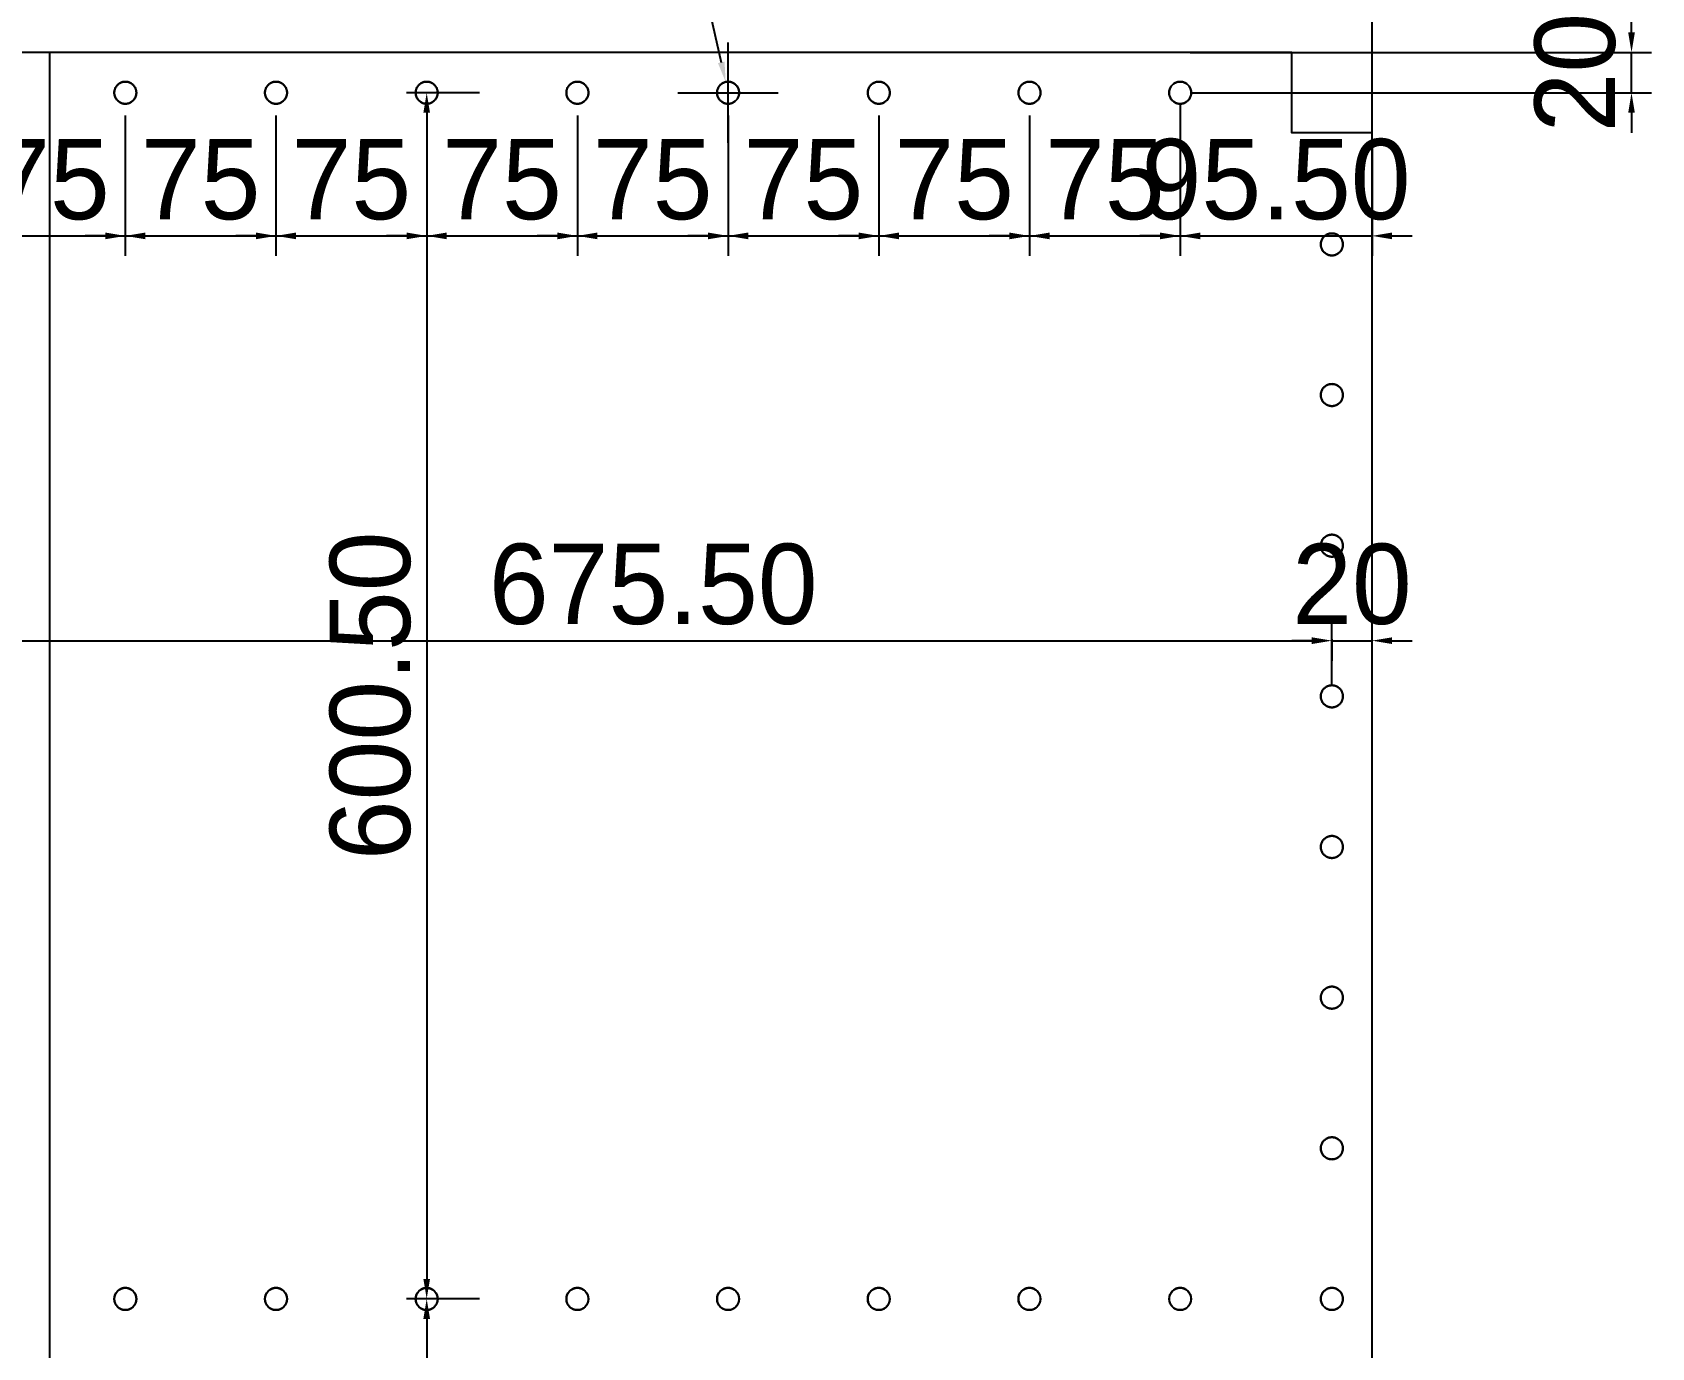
# Model space of a CAD drawing. Header units: millimetres. Extents: x -1864 to 9568, y -1616 to 1889.
# Drawn here: x 6584 to 7389, y -272 to 383 of the extents above; entities that cross this region are included whole.
import ezdxf

# ---------------------------------------------------------------- set-up
doc = ezdxf.new("R2010")
doc.units = ezdxf.units.MM
doc.header["$MEASUREMENT"] = 0
doc.layers.add('cotes', color=7, linetype='Continuous', true_color=0x000000)
doc.layers.add('platen', color=7, linetype='Continuous', true_color=0x007f00)
doc.styles.add('Mill', font='')
doc.styles.get('Mill').set_extended_font_data('Mill')
doc.dimstyles.new('Style de cote 01', dxfattribs={"dimscale": 10, "dimtxt": 2, "dimasz": 1, "dimexe": 1, "dimexo": 0.5, "dimgap": 0.8, "dimtad": 1, "dimtoh": 1, "dimdec": 1, "dimzin": 1, "dimdsep": 46, "dimtxsty": 'Mill', "dimcen": 2.5, "dimadec": 0, "dimazin": 0, "dimtfac": 1, "dimtdec": 4, "dimtix": 1, "dimtmove": 1, "dimatfit": 3, "dimfxl": 0, "dimtolj": 1, "dimtzin": 1, "dimarcsym": 0})
doc.dimstyles.new('Style de cote 02', dxfattribs={"dimscale": 10, "dimtxt": 4, "dimasz": 1, "dimexe": 1, "dimexo": 0.5, "dimgap": 0.8, "dimtad": 1, "dimtoh": 1, "dimzin": 1, "dimdsep": 46, "dimtxsty": 'Mill', "dimcen": 2.5, "dimadec": 1, "dimazin": 0, "dimtfac": 1, "dimtdec": 4, "dimtix": 1, "dimtmove": 1, "dimatfit": 3, "dimfxl": 0, "dimtolj": 1, "dimtzin": 1, "dimarcsym": 0})
doc.dimstyles.new('Style de cote 03', dxfattribs={"dimscale": 10, "dimtxt": 3, "dimasz": 1, "dimexe": 1, "dimexo": 0.5, "dimgap": 0.8, "dimtad": 1, "dimtoh": 1, "dimzin": 1, "dimdsep": 46, "dimtxsty": 'Mill', "dimcen": 2.5, "dimadec": 1, "dimazin": 0, "dimtfac": 1, "dimtdec": 4, "dimtix": 1, "dimtmove": 1, "dimatfit": 3, "dimfxl": 0, "dimtolj": 1, "dimtzin": 1, "dimarcsym": 0})

# ---------------------------------------------------------------- blocks, each defined once
blk = doc.blocks.new('top plaat')
at = {"layer": 'platen'}
for p, q in [((658, -1276), (658, 40)), ((658, -1276, 18), (658, 40, 18)), ((695.5, 25.5), (695.5, 25.5, 18)), ((770.5, 25.5), (770.5, 25.5, 18)), ((845.5, 25.5), (845.5, 25.5, 18)), ((920.5, 25.5), (920.5, 25.5, 18)), ((995.5, 25.5), (995.5, 25.5, 18)), ((1070.5, 25.5), (1070.5, 25.5, 18)), ((1145.5, 25.5), (1145.5, 25.5, 18)), ((1220.5, 25.5), (1220.5, 25.5, 18)), ((690, 20), (690, 20, 18)), ((701, 20), (701, 20, 18)), ((765, 20), (765, 20, 18)), ((776, 20), (776, 20, 18)), ((840, 20), (840, 20, 18)), ((851, 20), (851, 20, 18)), ((915, 20), (915, 20, 18)), ((926, 20), (926, 20, 18)), ((990, 20), (990, 20, 18)), ((1001, 20), (1001, 20, 18)), ((1065, 20), (1065, 20, 18)), ((1076, 20), (1076, 20, 18)), ((1140, 20), (1140, 20, 18)), ((1151, 20), (1151, 20, 18)), ((1215, 20), (1215, 20, 18)), ((1226, 20), (1226, 20, 18)), ((695.5, 14.5), (695.5, 14.5, 18)), ((770.5, 14.5), (770.5, 14.5, 18)), ((845.5, 14.5), (845.5, 14.5, 18)), ((920.5, 14.5), (920.5, 14.5, 18)), ((995.5, 14.5), (995.5, 14.5, 18)), ((1070.5, 14.5), (1070.5, 14.5, 18)), ((1145.5, 14.5), (1145.5, 14.5, 18)), ((1220.5, 14.5), (1220.5, 14.5, 18)), ((1290.5, -55.5), (1290.5, -55.5, 18)), ((1296, -50), (1296, -50, 18)), ((1301.5, -55.5), (1301.5, -55.5, 18)), ((1296, -61), (1296, -61, 18)), ((1296, -125), (1296, -125, 18)), ((1290.5, -130.5), (1290.5, -130.5, 18)), ((1296, -136), (1296, -136, 18)), ((1301.5, -130.5), (1301.5, -130.5, 18)), ((1296, -200), (1296, -200, 18)), ((1290.5, -205.5), (1290.5, -205.5, 18)), ((1301.5, -205.5), (1301.5, -205.5, 18)), ((1296, -211), (1296, -211, 18)), ((1290.5, -280.5), (1290.5, -280.5, 18)), ((1296, -275), (1296, -275, 18)), ((1301.5, -280.5), (1301.5, -280.5, 18)), ((1296, -286), (1296, -286, 18)), ((1296, -350), (1296, -350, 18)), ((1290.5, -355.5), (1290.5, -355.5, 18)), ((1296, -361), (1296, -361, 18)), ((1301.5, -355.5), (1301.5, -355.5, 18)), ((1296, -425), (1296, -425, 18)), ((1290.5, -430.5), (1290.5, -430.5, 18)), ((1301.5, -430.5), (1301.5, -430.5, 18)), ((1296, -436), (1296, -436, 18)), ((1290.5, -505.5), (1290.5, -505.5, 18)), ((1296, -500), (1296, -500, 18)), ((1301.5, -505.5), (1301.5, -505.5, 18)), ((1296, -511), (1296, -511, 18)), ((695.5, -575), (695.5, -575, 18)), ((770.5, -575), (770.5, -575, 18)), ((845.5, -575), (845.5, -575, 18)), ((920.5, -575), (920.5, -575, 18)), ((995.5, -575), (995.5, -575, 18)), ((1070.5, -575), (1070.5, -575, 18)), ((1145.5, -575), (1145.5, -575, 18)), ((1220.5, -575), (1220.5, -575, 18)), ((1296, -575), (1296, -575, 18)), ((690, -580.5), (690, -580.5, 18)), ((695.5, -586), (695.5, -586, 18)), ((701, -580.5), (701, -580.5, 18)), ((765, -580.5), (765, -580.5, 18)), ((770.5, -586), (770.5, -586, 18)), ((776, -580.5), (776, -580.5, 18)), ((840, -580.5), (840, -580.5, 18)), ((845.5, -586), (845.5, -586, 18)), ((851, -580.5), (851, -580.5, 18)), ((915, -580.5), (915, -580.5, 18)), ((920.5, -586), (920.5, -586, 18)), ((926, -580.5), (926, -580.5, 18)), ((990, -580.5), (990, -580.5, 18)), ((995.5, -586), (995.5, -586, 18)), ((1001, -580.5), (1001, -580.5, 18)), ((1065, -580.5), (1065, -580.5, 18)), ((1070.5, -586), (1070.5, -586, 18)), ((1076, -580.5), (1076, -580.5, 18)), ((1140, -580.5), (1140, -580.5, 18)), ((1145.5, -586), (1145.5, -586, 18)), ((1151, -580.5), (1151, -580.5, 18)), ((1215, -580.5), (1215, -580.5, 18)), ((1220.5, -586), (1220.5, -586, 18)), ((1226, -580.5), (1226, -580.5, 18)), ((1290.5, -580.5), (1290.5, -580.5, 18)), ((1296, -586), (1296, -586, 18)), ((1301.5, -580.5), (1301.5, -580.5, 18))]:
    blk.add_line(p, q, dxfattribs=at)
for centre in [(695.5, -580.5, 9), (770.5, -580.5, 9), (845.5, -580.5, 9), (920.5, -580.5, 9), (995.5, -580.5, 9), (1070.5, -580.5, 9), (1145.5, -580.5, 9), (1220.5, -580.5, 9)]:
    blk.add_circle(centre, 5.5, dxfattribs=at)
for points in [[(658, 40), (349, 40), (40, 40)], [(658, 40, 18), (349, 40, 18), (40, 40, 18)], [(658, 40, 9), (349, 40, 9), (40, 40, 9)], [(658, 40), (658, 40, 9), (658, 40, 18)], [(1276, 40), (967, 40), (658, 40)], [(1276, 40, 18), (967, 40, 18), (658, 40, 18)], [(1276, 40, 9), (967, 40, 9), (658, 40, 9)], [(967, 40), (967, 40, 9), (967, 40, 18)], [(1276, 0), (1276, 20), (1276, 40)], [(1276, 40), (1276, 40, 9), (1276, 40, 18)], [(1276, 0, 18), (1276, 20, 18), (1276, 40, 18)], [(1276, 0, 9), (1276, 20, 9), (1276, 40, 9)], [(1276, 20), (1276, 20, 9), (1276, 20, 18)], [(1316, 0), (1296, 0), (1276, 0)], [(1276, 0), (1276, 0, 9), (1276, 0, 18)], [(1316, 0, 18), (1296, 0, 18), (1276, 0, 18)], [(1316, 0, 9), (1296, 0, 9), (1276, 0, 9)], [(1296, 0), (1296, 0, 9), (1296, 0, 18)], [(1316, 0), (1316, 0, 9), (1316, 0, 18)]]:
    blk.add_open_spline(points, degree=2, dxfattribs=at)
for points, knots in [([(695.5, 25.5), (701, 25.5), (701, 20), (701, 14.5), (695.5, 14.5), (690, 14.5), (690, 20), (690, 25.5), (695.5, 25.5)], [-31.415927, -31.415927, -31.415927, -23.561945, -23.561945, -15.707963, -15.707963, -7.853982, -7.853982, 0, 0, 0]), ([(695.5, 25.5, 18), (701, 25.5, 18), (701, 20, 18), (701, 14.5, 18), (695.5, 14.5, 18), (690, 14.5, 18), (690, 20, 18), (690, 25.5, 18), (695.5, 25.5, 18)], [-31.415927, -31.415927, -31.415927, -23.561945, -23.561945, -15.707963, -15.707963, -7.853982, -7.853982, 0, 0, 0]), ([(695.5, 25.5, 9), (690, 25.5, 9), (690, 20, 9), (690, 14.5, 9), (695.5, 14.5, 9), (701, 14.5, 9), (701, 20, 9), (701, 25.5, 9), (695.5, 25.5, 9)], [0, 0, 0, 7.853982, 7.853982, 15.707963, 15.707963, 23.561945, 23.561945, 31.415927, 31.415927, 31.415927]), ([(770.5, 25.5), (776, 25.5), (776, 20), (776, 14.5), (770.5, 14.5), (765, 14.5), (765, 20), (765, 25.5), (770.5, 25.5)], [-31.415927, -31.415927, -31.415927, -23.561945, -23.561945, -15.707963, -15.707963, -7.853982, -7.853982, 0, 0, 0]), ([(770.5, 25.5, 18), (776, 25.5, 18), (776, 20, 18), (776, 14.5, 18), (770.5, 14.5, 18), (765, 14.5, 18), (765, 20, 18), (765, 25.5, 18), (770.5, 25.5, 18)], [-31.415927, -31.415927, -31.415927, -23.561945, -23.561945, -15.707963, -15.707963, -7.853982, -7.853982, 0, 0, 0]), ([(770.5, 25.5, 9), (765, 25.5, 9), (765, 20, 9), (765, 14.5, 9), (770.5, 14.5, 9), (776, 14.5, 9), (776, 20, 9), (776, 25.5, 9), (770.5, 25.5, 9)], [0, 0, 0, 7.853982, 7.853982, 15.707963, 15.707963, 23.561945, 23.561945, 31.415927, 31.415927, 31.415927]), ([(845.5, 25.5), (851, 25.5), (851, 20), (851, 14.5), (845.5, 14.5), (840, 14.5), (840, 20), (840, 25.5), (845.5, 25.5)], [-31.415927, -31.415927, -31.415927, -23.561945, -23.561945, -15.707963, -15.707963, -7.853982, -7.853982, 0, 0, 0]), ([(845.5, 25.5, 18), (851, 25.5, 18), (851, 20, 18), (851, 14.5, 18), (845.5, 14.5, 18), (840, 14.5, 18), (840, 20, 18), (840, 25.5, 18), (845.5, 25.5, 18)], [-31.415927, -31.415927, -31.415927, -23.561945, -23.561945, -15.707963, -15.707963, -7.853982, -7.853982, 0, 0, 0]), ([(845.5, 25.5, 9), (840, 25.5, 9), (840, 20, 9), (840, 14.5, 9), (845.5, 14.5, 9), (851, 14.5, 9), (851, 20, 9), (851, 25.5, 9), (845.5, 25.5, 9)], [0, 0, 0, 7.853982, 7.853982, 15.707963, 15.707963, 23.561945, 23.561945, 31.415927, 31.415927, 31.415927]), ([(920.5, 25.5), (926, 25.5), (926, 20), (926, 14.5), (920.5, 14.5), (915, 14.5), (915, 20), (915, 25.5), (920.5, 25.5)], [-31.415927, -31.415927, -31.415927, -23.561945, -23.561945, -15.707963, -15.707963, -7.853982, -7.853982, 0, 0, 0]), ([(920.5, 25.5, 18), (926, 25.5, 18), (926, 20, 18), (926, 14.5, 18), (920.5, 14.5, 18), (915, 14.5, 18), (915, 20, 18), (915, 25.5, 18), (920.5, 25.5, 18)], [-31.415927, -31.415927, -31.415927, -23.561945, -23.561945, -15.707963, -15.707963, -7.853982, -7.853982, 0, 0, 0]), ([(920.5, 25.5, 9), (915, 25.5, 9), (915, 20, 9), (915, 14.5, 9), (920.5, 14.5, 9), (926, 14.5, 9), (926, 20, 9), (926, 25.5, 9), (920.5, 25.5, 9)], [0, 0, 0, 7.853982, 7.853982, 15.707963, 15.707963, 23.561945, 23.561945, 31.415927, 31.415927, 31.415927]), ([(995.5, 25.5), (1001, 25.5), (1001, 20), (1001, 14.5), (995.5, 14.5), (990, 14.5), (990, 20), (990, 25.5), (995.5, 25.5)], [-31.415927, -31.415927, -31.415927, -23.561945, -23.561945, -15.707963, -15.707963, -7.853982, -7.853982, 0, 0, 0]), ([(995.5, 25.5, 18), (1001, 25.5, 18), (1001, 20, 18), (1001, 14.5, 18), (995.5, 14.5, 18), (990, 14.5, 18), (990, 20, 18), (990, 25.5, 18), (995.5, 25.5, 18)], [-31.415927, -31.415927, -31.415927, -23.561945, -23.561945, -15.707963, -15.707963, -7.853982, -7.853982, 0, 0, 0]), ([(995.5, 25.5, 9), (990, 25.5, 9), (990, 20, 9), (990, 14.5, 9), (995.5, 14.5, 9), (1001, 14.5, 9), (1001, 20, 9), (1001, 25.5, 9), (995.5, 25.5, 9)], [0, 0, 0, 7.853982, 7.853982, 15.707963, 15.707963, 23.561945, 23.561945, 31.415927, 31.415927, 31.415927]), ([(1070.5, 25.5), (1076, 25.5), (1076, 20), (1076, 14.5), (1070.5, 14.5), (1065, 14.5), (1065, 20), (1065, 25.5), (1070.5, 25.5)], [-31.415927, -31.415927, -31.415927, -23.561945, -23.561945, -15.707963, -15.707963, -7.853982, -7.853982, 0, 0, 0]), ([(1070.5, 25.5, 18), (1076, 25.5, 18), (1076, 20, 18), (1076, 14.5, 18), (1070.5, 14.5, 18), (1065, 14.5, 18), (1065, 20, 18), (1065, 25.5, 18), (1070.5, 25.5, 18)], [-31.415927, -31.415927, -31.415927, -23.561945, -23.561945, -15.707963, -15.707963, -7.853982, -7.853982, 0, 0, 0]), ([(1070.5, 25.5, 9), (1065, 25.5, 9), (1065, 20, 9), (1065, 14.5, 9), (1070.5, 14.5, 9), (1076, 14.5, 9), (1076, 20, 9), (1076, 25.5, 9), (1070.5, 25.5, 9)], [0, 0, 0, 7.853982, 7.853982, 15.707963, 15.707963, 23.561945, 23.561945, 31.415927, 31.415927, 31.415927]), ([(1145.5, 25.5), (1151, 25.5), (1151, 20), (1151, 14.5), (1145.5, 14.5), (1140, 14.5), (1140, 20), (1140, 25.5), (1145.5, 25.5)], [-31.415927, -31.415927, -31.415927, -23.561945, -23.561945, -15.707963, -15.707963, -7.853982, -7.853982, 0, 0, 0]), ([(1145.5, 25.5, 18), (1151, 25.5, 18), (1151, 20, 18), (1151, 14.5, 18), (1145.5, 14.5, 18), (1140, 14.5, 18), (1140, 20, 18), (1140, 25.5, 18), (1145.5, 25.5, 18)], [-31.415927, -31.415927, -31.415927, -23.561945, -23.561945, -15.707963, -15.707963, -7.853982, -7.853982, 0, 0, 0]), ([(1145.5, 25.5, 9), (1140, 25.5, 9), (1140, 20, 9), (1140, 14.5, 9), (1145.5, 14.5, 9), (1151, 14.5, 9), (1151, 20, 9), (1151, 25.5, 9), (1145.5, 25.5, 9)], [0, 0, 0, 7.853982, 7.853982, 15.707963, 15.707963, 23.561945, 23.561945, 31.415927, 31.415927, 31.415927]), ([(1220.5, 25.5), (1226, 25.5), (1226, 20), (1226, 14.5), (1220.5, 14.5), (1215, 14.5), (1215, 20), (1215, 25.5), (1220.5, 25.5)], [-31.415927, -31.415927, -31.415927, -23.561945, -23.561945, -15.707963, -15.707963, -7.853982, -7.853982, 0, 0, 0]), ([(1220.5, 25.5, 18), (1226, 25.5, 18), (1226, 20, 18), (1226, 14.5, 18), (1220.5, 14.5, 18), (1215, 14.5, 18), (1215, 20, 18), (1215, 25.5, 18), (1220.5, 25.5, 18)], [-31.415927, -31.415927, -31.415927, -23.561945, -23.561945, -15.707963, -15.707963, -7.853982, -7.853982, 0, 0, 0]), ([(1220.5, 25.5, 9), (1215, 25.5, 9), (1215, 20, 9), (1215, 14.5, 9), (1220.5, 14.5, 9), (1226, 14.5, 9), (1226, 20, 9), (1226, 25.5, 9), (1220.5, 25.5, 9)], [0, 0, 0, 7.853982, 7.853982, 15.707963, 15.707963, 23.561945, 23.561945, 31.415927, 31.415927, 31.415927]), ([(1290.5, -55.5), (1290.5, -50), (1296, -50), (1301.5, -50), (1301.5, -55.5), (1301.5, -61), (1296, -61), (1290.5, -61), (1290.5, -55.5)], [-31.415927, -31.415927, -31.415927, -23.561945, -23.561945, -15.707963, -15.707963, -7.853982, -7.853982, 0, 0, 0]), ([(1290.5, -55.5, 18), (1290.5, -50, 18), (1296, -50, 18), (1301.5, -50, 18), (1301.5, -55.5, 18), (1301.5, -61, 18), (1296, -61, 18), (1290.5, -61, 18), (1290.5, -55.5, 18)], [-31.415927, -31.415927, -31.415927, -23.561945, -23.561945, -15.707963, -15.707963, -7.853982, -7.853982, 0, 0, 0]), ([(1290.5, -55.5, 9), (1290.5, -61, 9), (1296, -61, 9), (1301.5, -61, 9), (1301.5, -55.5, 9), (1301.5, -50, 9), (1296, -50, 9), (1290.5, -50, 9), (1290.5, -55.5, 9)], [0, 0, 0, 7.853982, 7.853982, 15.707963, 15.707963, 23.561945, 23.561945, 31.415927, 31.415927, 31.415927]), ([(1290.5, -130.5), (1290.5, -125), (1296, -125), (1301.5, -125), (1301.5, -130.5), (1301.5, -136), (1296, -136), (1290.5, -136), (1290.5, -130.5)], [-31.415927, -31.415927, -31.415927, -23.561945, -23.561945, -15.707963, -15.707963, -7.853982, -7.853982, 0, 0, 0]), ([(1290.5, -130.5, 18), (1290.5, -125, 18), (1296, -125, 18), (1301.5, -125, 18), (1301.5, -130.5, 18), (1301.5, -136, 18), (1296, -136, 18), (1290.5, -136, 18), (1290.5, -130.5, 18)], [-31.415927, -31.415927, -31.415927, -23.561945, -23.561945, -15.707963, -15.707963, -7.853982, -7.853982, 0, 0, 0]), ([(1290.5, -130.5, 9), (1290.5, -136, 9), (1296, -136, 9), (1301.5, -136, 9), (1301.5, -130.5, 9), (1301.5, -125, 9), (1296, -125, 9), (1290.5, -125, 9), (1290.5, -130.5, 9)], [0, 0, 0, 7.853982, 7.853982, 15.707963, 15.707963, 23.561945, 23.561945, 31.415927, 31.415927, 31.415927]), ([(1290.5, -205.5), (1290.5, -200), (1296, -200), (1301.5, -200), (1301.5, -205.5), (1301.5, -211), (1296, -211), (1290.5, -211), (1290.5, -205.5)], [-31.415927, -31.415927, -31.415927, -23.561945, -23.561945, -15.707963, -15.707963, -7.853982, -7.853982, 0, 0, 0]), ([(1290.5, -205.5, 18), (1290.5, -200, 18), (1296, -200, 18), (1301.5, -200, 18), (1301.5, -205.5, 18), (1301.5, -211, 18), (1296, -211, 18), (1290.5, -211, 18), (1290.5, -205.5, 18)], [-31.415927, -31.415927, -31.415927, -23.561945, -23.561945, -15.707963, -15.707963, -7.853982, -7.853982, 0, 0, 0]), ([(1290.5, -205.5, 9), (1290.5, -211, 9), (1296, -211, 9), (1301.5, -211, 9), (1301.5, -205.5, 9), (1301.5, -200, 9), (1296, -200, 9), (1290.5, -200, 9), (1290.5, -205.5, 9)], [0, 0, 0, 7.853982, 7.853982, 15.707963, 15.707963, 23.561945, 23.561945, 31.415927, 31.415927, 31.415927]), ([(1290.5, -280.5), (1290.5, -275), (1296, -275), (1301.5, -275), (1301.5, -280.5), (1301.5, -286), (1296, -286), (1290.5, -286), (1290.5, -280.5)], [-31.415927, -31.415927, -31.415927, -23.561945, -23.561945, -15.707963, -15.707963, -7.853982, -7.853982, 0, 0, 0]), ([(1290.5, -280.5, 18), (1290.5, -275, 18), (1296, -275, 18), (1301.5, -275, 18), (1301.5, -280.5, 18), (1301.5, -286, 18), (1296, -286, 18), (1290.5, -286, 18), (1290.5, -280.5, 18)], [-31.415927, -31.415927, -31.415927, -23.561945, -23.561945, -15.707963, -15.707963, -7.853982, -7.853982, 0, 0, 0]), ([(1290.5, -280.5, 9), (1290.5, -286, 9), (1296, -286, 9), (1301.5, -286, 9), (1301.5, -280.5, 9), (1301.5, -275, 9), (1296, -275, 9), (1290.5, -275, 9), (1290.5, -280.5, 9)], [0, 0, 0, 7.853982, 7.853982, 15.707963, 15.707963, 23.561945, 23.561945, 31.415927, 31.415927, 31.415927]), ([(1290.5, -355.5), (1290.5, -350), (1296, -350), (1301.5, -350), (1301.5, -355.5), (1301.5, -361), (1296, -361), (1290.5, -361), (1290.5, -355.5)], [-31.415927, -31.415927, -31.415927, -23.561945, -23.561945, -15.707963, -15.707963, -7.853982, -7.853982, 0, 0, 0]), ([(1290.5, -355.5, 18), (1290.5, -350, 18), (1296, -350, 18), (1301.5, -350, 18), (1301.5, -355.5, 18), (1301.5, -361, 18), (1296, -361, 18), (1290.5, -361, 18), (1290.5, -355.5, 18)], [-31.415927, -31.415927, -31.415927, -23.561945, -23.561945, -15.707963, -15.707963, -7.853982, -7.853982, 0, 0, 0]), ([(1290.5, -355.5, 9), (1290.5, -361, 9), (1296, -361, 9), (1301.5, -361, 9), (1301.5, -355.5, 9), (1301.5, -350, 9), (1296, -350, 9), (1290.5, -350, 9), (1290.5, -355.5, 9)], [0, 0, 0, 7.853982, 7.853982, 15.707963, 15.707963, 23.561945, 23.561945, 31.415927, 31.415927, 31.415927]), ([(1290.5, -430.5), (1290.5, -425), (1296, -425), (1301.5, -425), (1301.5, -430.5), (1301.5, -436), (1296, -436), (1290.5, -436), (1290.5, -430.5)], [-31.415927, -31.415927, -31.415927, -23.561945, -23.561945, -15.707963, -15.707963, -7.853982, -7.853982, 0, 0, 0]), ([(1290.5, -430.5, 18), (1290.5, -425, 18), (1296, -425, 18), (1301.5, -425, 18), (1301.5, -430.5, 18), (1301.5, -436, 18), (1296, -436, 18), (1290.5, -436, 18), (1290.5, -430.5, 18)], [-31.415927, -31.415927, -31.415927, -23.561945, -23.561945, -15.707963, -15.707963, -7.853982, -7.853982, 0, 0, 0]), ([(1290.5, -430.5, 9), (1290.5, -436, 9), (1296, -436, 9), (1301.5, -436, 9), (1301.5, -430.5, 9), (1301.5, -425, 9), (1296, -425, 9), (1290.5, -425, 9), (1290.5, -430.5, 9)], [0, 0, 0, 7.853982, 7.853982, 15.707963, 15.707963, 23.561945, 23.561945, 31.415927, 31.415927, 31.415927]), ([(1290.5, -505.5), (1290.5, -500), (1296, -500), (1301.5, -500), (1301.5, -505.5), (1301.5, -511), (1296, -511), (1290.5, -511), (1290.5, -505.5)], [-31.415927, -31.415927, -31.415927, -23.561945, -23.561945, -15.707963, -15.707963, -7.853982, -7.853982, 0, 0, 0]), ([(1290.5, -505.5, 18), (1290.5, -500, 18), (1296, -500, 18), (1301.5, -500, 18), (1301.5, -505.5, 18), (1301.5, -511, 18), (1296, -511, 18), (1290.5, -511, 18), (1290.5, -505.5, 18)], [-31.415927, -31.415927, -31.415927, -23.561945, -23.561945, -15.707963, -15.707963, -7.853982, -7.853982, 0, 0, 0]), ([(1290.5, -505.5, 9), (1290.5, -511, 9), (1296, -511, 9), (1301.5, -511, 9), (1301.5, -505.5, 9), (1301.5, -500, 9), (1296, -500, 9), (1290.5, -500, 9), (1290.5, -505.5, 9)], [0, 0, 0, 7.853982, 7.853982, 15.707963, 15.707963, 23.561945, 23.561945, 31.415927, 31.415927, 31.415927]), ([(695.5, -586), (690, -586), (690, -580.5), (690, -575), (695.5, -575), (701, -575), (701, -580.5), (701, -586), (695.5, -586)], [-37.699112, -37.699112, -37.699112, -28.274334, -28.274334, -18.849556, -18.849556, -9.424778, -9.424778, 0, 0, 0]), ([(695.5, -586, 18), (690, -586, 18), (690, -580.5, 18), (690, -575, 18), (695.5, -575, 18), (701, -575, 18), (701, -580.5, 18), (701, -586, 18), (695.5, -586, 18)], [-37.699112, -37.699112, -37.699112, -28.274334, -28.274334, -18.849556, -18.849556, -9.424778, -9.424778, 0, 0, 0]), ([(770.5, -586), (765, -586), (765, -580.5), (765, -575), (770.5, -575), (776, -575), (776, -580.5), (776, -586), (770.5, -586)], [-37.699112, -37.699112, -37.699112, -28.274334, -28.274334, -18.849556, -18.849556, -9.424778, -9.424778, 0, 0, 0]), ([(770.5, -586, 18), (765, -586, 18), (765, -580.5, 18), (765, -575, 18), (770.5, -575, 18), (776, -575, 18), (776, -580.5, 18), (776, -586, 18), (770.5, -586, 18)], [-37.699112, -37.699112, -37.699112, -28.274334, -28.274334, -18.849556, -18.849556, -9.424778, -9.424778, 0, 0, 0]), ([(845.5, -586), (840, -586), (840, -580.5), (840, -575), (845.5, -575), (851, -575), (851, -580.5), (851, -586), (845.5, -586)], [-37.699112, -37.699112, -37.699112, -28.274334, -28.274334, -18.849556, -18.849556, -9.424778, -9.424778, 0, 0, 0]), ([(845.5, -586, 18), (840, -586, 18), (840, -580.5, 18), (840, -575, 18), (845.5, -575, 18), (851, -575, 18), (851, -580.5, 18), (851, -586, 18), (845.5, -586, 18)], [-37.699112, -37.699112, -37.699112, -28.274334, -28.274334, -18.849556, -18.849556, -9.424778, -9.424778, 0, 0, 0]), ([(920.5, -586), (915, -586), (915, -580.5), (915, -575), (920.5, -575), (926, -575), (926, -580.5), (926, -586), (920.5, -586)], [-37.699112, -37.699112, -37.699112, -28.274334, -28.274334, -18.849556, -18.849556, -9.424778, -9.424778, 0, 0, 0]), ([(920.5, -586, 18), (915, -586, 18), (915, -580.5, 18), (915, -575, 18), (920.5, -575, 18), (926, -575, 18), (926, -580.5, 18), (926, -586, 18), (920.5, -586, 18)], [-37.699112, -37.699112, -37.699112, -28.274334, -28.274334, -18.849556, -18.849556, -9.424778, -9.424778, 0, 0, 0]), ([(995.5, -586), (990, -586), (990, -580.5), (990, -575), (995.5, -575), (1001, -575), (1001, -580.5), (1001, -586), (995.5, -586)], [-37.699112, -37.699112, -37.699112, -28.274334, -28.274334, -18.849556, -18.849556, -9.424778, -9.424778, 0, 0, 0]), ([(995.5, -586, 18), (990, -586, 18), (990, -580.5, 18), (990, -575, 18), (995.5, -575, 18), (1001, -575, 18), (1001, -580.5, 18), (1001, -586, 18), (995.5, -586, 18)], [-37.699112, -37.699112, -37.699112, -28.274334, -28.274334, -18.849556, -18.849556, -9.424778, -9.424778, 0, 0, 0]), ([(1070.5, -586), (1065, -586), (1065, -580.5), (1065, -575), (1070.5, -575), (1076, -575), (1076, -580.5), (1076, -586), (1070.5, -586)], [-37.699112, -37.699112, -37.699112, -28.274334, -28.274334, -18.849556, -18.849556, -9.424778, -9.424778, 0, 0, 0]), ([(1070.5, -586, 18), (1065, -586, 18), (1065, -580.5, 18), (1065, -575, 18), (1070.5, -575, 18), (1076, -575, 18), (1076, -580.5, 18), (1076, -586, 18), (1070.5, -586, 18)], [-37.699112, -37.699112, -37.699112, -28.274334, -28.274334, -18.849556, -18.849556, -9.424778, -9.424778, 0, 0, 0]), ([(1145.5, -586), (1140, -586), (1140, -580.5), (1140, -575), (1145.5, -575), (1151, -575), (1151, -580.5), (1151, -586), (1145.5, -586)], [0, 0, 0, 9.424778, 9.424778, 18.849556, 18.849556, 28.274334, 28.274334, 37.699112, 37.699112, 37.699112]), ([(1145.5, -586, 18), (1140, -586, 18), (1140, -580.5, 18), (1140, -575, 18), (1145.5, -575, 18), (1151, -575, 18), (1151, -580.5, 18), (1151, -586, 18), (1145.5, -586, 18)], [0, 0, 0, 9.424778, 9.424778, 18.849556, 18.849556, 28.274334, 28.274334, 37.699112, 37.699112, 37.699112]), ([(1220.5, -586), (1215, -586), (1215, -580.5), (1215, -575), (1220.5, -575), (1226, -575), (1226, -580.5), (1226, -586), (1220.5, -586)], [-37.699112, -37.699112, -37.699112, -28.274334, -28.274334, -18.849556, -18.849556, -9.424778, -9.424778, 0, 0, 0]), ([(1220.5, -586, 18), (1215, -586, 18), (1215, -580.5, 18), (1215, -575, 18), (1220.5, -575, 18), (1226, -575, 18), (1226, -580.5, 18), (1226, -586, 18), (1220.5, -586, 18)], [-37.699112, -37.699112, -37.699112, -28.274334, -28.274334, -18.849556, -18.849556, -9.424778, -9.424778, 0, 0, 0]), ([(1290.5, -580.5), (1290.5, -575), (1296, -575), (1301.5, -575), (1301.5, -580.5), (1301.5, -586), (1296, -586), (1290.5, -586), (1290.5, -580.5)], [-31.415927, -31.415927, -31.415927, -23.561945, -23.561945, -15.707963, -15.707963, -7.853982, -7.853982, 0, 0, 0]), ([(1290.5, -580.5, 18), (1290.5, -575, 18), (1296, -575, 18), (1301.5, -575, 18), (1301.5, -580.5, 18), (1301.5, -586, 18), (1296, -586, 18), (1290.5, -586, 18), (1290.5, -580.5, 18)], [-31.415927, -31.415927, -31.415927, -23.561945, -23.561945, -15.707963, -15.707963, -7.853982, -7.853982, 0, 0, 0]), ([(1290.5, -580.5, 9), (1290.5, -586, 9), (1296, -586, 9), (1301.5, -586, 9), (1301.5, -580.5, 9), (1301.5, -575, 9), (1296, -575, 9), (1290.5, -575, 9), (1290.5, -580.5, 9)], [0, 0, 0, 7.853982, 7.853982, 15.707963, 15.707963, 23.561945, 23.561945, 31.415927, 31.415927, 31.415927])]:
    blk.add_rational_spline(points, [1, 0.707106781187, 1, 0.707106781187, 1, 0.707106781187, 1, 0.707106781187, 1], degree=2, knots=knots, dxfattribs=at)
for points in [[(1316, -1236), (1316, -927), (1316, -618), (1316, -309), (1316, 0)], [(1316, -1236, 18), (1316, -927, 18), (1316, -618, 18), (1316, -309, 18), (1316, 0, 18)], [(1316, -1236, 9), (1316, -927, 9), (1316, -618, 9), (1316, -309, 9), (1316, 0, 9)]]:
    blk.add_open_spline(points, degree=2, knots=[7292.2246, 7292.2246, 7292.2246, 7911.517745, 7911.517745, 8530.810891, 8530.810891, 8530.810891], dxfattribs=at)
blk = doc.blocks.new('*D39')
at = {"layer": 'cotes', "color": 0, "lineweight": -2}
for p, q in [((7154.8, 347.84), (7154.8, 271.56)), ((7250.3, 327.84), (7250.3, 271.56)), ((7144.8, 281.56), (7134.8, 281.56)), ((7154.8, 281.56), (7250.3, 281.56)), ((7260.3, 281.56), (7270.3, 281.56))]:
    blk.add_line(p, q, dxfattribs=at)
at = {"layer": 'cotes', "color": 0}
for points in [[(7144.8, 279.89), (7144.8, 283.23), (7154.8, 281.56)], [(7260.3, 283.23), (7260.3, 279.89), (7250.3, 281.56)]]:
    blk.add_solid(points, dxfattribs=at)
at = {"layer": 'Defpoints', "color": 0}
for p in [(7154.8, 352.84), (7250.3, 332.84), (7250.3, 281.56)]:
    blk.add_point(p, dxfattribs=at)
at = {"layer": 'cotes', "color": 0, "insert": (7202.55, 309.56), "char_height": 40, "attachment_point": 5, "style": 'Mill'}
blk.add_mtext('\\A1;95.50', dxfattribs=at)
blk = doc.blocks.new('*D48')
at = {"layer": 'cotes', "color": 0, "lineweight": -2}
for p, q in [((6554.8, 341.47), (6554.8, 271.56)), ((6629.8, 341.47), (6629.8, 271.56)), ((6544.8, 281.56), (6534.8, 281.56)), ((6554.8, 281.56), (6629.8, 281.56)), ((6639.8, 281.56), (6649.8, 281.56))]:
    blk.add_line(p, q, dxfattribs=at)
at = {"layer": 'cotes', "color": 0}
for points in [[(6544.8, 279.89), (6544.8, 283.23), (6554.8, 281.56)], [(6639.8, 283.23), (6639.8, 279.89), (6629.8, 281.56)]]:
    blk.add_solid(points, dxfattribs=at)
at = {"layer": 'Defpoints', "color": 0}
for p in [(6554.8, 346.47), (6629.8, 346.47), (6629.8, 281.56)]:
    blk.add_point(p, dxfattribs=at)
at = {"layer": 'cotes', "color": 0, "insert": (6592.3, 309.56), "char_height": 40, "attachment_point": 5, "style": 'Mill'}
blk.add_mtext('\\A1;75', dxfattribs=at)
blk = doc.blocks.new('*D49')
at = {"layer": 'cotes', "color": 0, "lineweight": -2}
for p, q in [((6629.8, 341.47), (6629.8, 271.56)), ((6704.8, 341.47), (6704.8, 271.56)), ((6619.8, 281.56), (6609.8, 281.56)), ((6629.8, 281.56), (6704.8, 281.56)), ((6714.8, 281.56), (6724.8, 281.56))]:
    blk.add_line(p, q, dxfattribs=at)
at = {"layer": 'cotes', "color": 0}
for points in [[(6619.8, 279.89), (6619.8, 283.23), (6629.8, 281.56)], [(6714.8, 283.23), (6714.8, 279.89), (6704.8, 281.56)]]:
    blk.add_solid(points, dxfattribs=at)
at = {"layer": 'Defpoints', "color": 0}
for p in [(6629.8, 346.47), (6704.8, 346.47), (6704.8, 281.56)]:
    blk.add_point(p, dxfattribs=at)
at = {"layer": 'cotes', "color": 0, "insert": (6667.3, 309.56), "char_height": 40, "attachment_point": 5, "style": 'Mill'}
blk.add_mtext('\\A1;75', dxfattribs=at)
blk = doc.blocks.new('*D50')
at = {"layer": 'cotes', "color": 0, "lineweight": -2}
for p, q in [((6704.8, 341.47), (6704.8, 271.56)), ((6779.8, 341.47), (6779.8, 271.56)), ((6694.8, 281.56), (6684.8, 281.56)), ((6704.8, 281.56), (6779.8, 281.56)), ((6789.8, 281.56), (6799.8, 281.56))]:
    blk.add_line(p, q, dxfattribs=at)
at = {"layer": 'cotes', "color": 0}
for points in [[(6694.8, 279.89), (6694.8, 283.23), (6704.8, 281.56)], [(6789.8, 283.23), (6789.8, 279.89), (6779.8, 281.56)]]:
    blk.add_solid(points, dxfattribs=at)
at = {"layer": 'Defpoints', "color": 0}
for p in [(6704.8, 346.47), (6779.8, 346.47), (6779.8, 281.56)]:
    blk.add_point(p, dxfattribs=at)
at = {"layer": 'cotes', "color": 0, "insert": (6742.3, 309.56), "char_height": 40, "attachment_point": 5, "style": 'Mill'}
blk.add_mtext('\\A1;75', dxfattribs=at)
blk = doc.blocks.new('*D51')
at = {"layer": 'cotes', "color": 0, "lineweight": -2}
for p, q in [((6779.8, 341.47), (6779.8, 271.56)), ((6854.8, 341.47), (6854.8, 271.56)), ((6769.8, 281.56), (6759.8, 281.56)), ((6779.8, 281.56), (6854.8, 281.56)), ((6864.8, 281.56), (6874.8, 281.56))]:
    blk.add_line(p, q, dxfattribs=at)
at = {"layer": 'cotes', "color": 0}
for points in [[(6769.8, 279.89), (6769.8, 283.23), (6779.8, 281.56)], [(6864.8, 283.23), (6864.8, 279.89), (6854.8, 281.56)]]:
    blk.add_solid(points, dxfattribs=at)
at = {"layer": 'Defpoints', "color": 0}
for p in [(6779.8, 346.47), (6854.8, 346.47), (6854.8, 281.56)]:
    blk.add_point(p, dxfattribs=at)
at = {"layer": 'cotes', "color": 0, "insert": (6817.3, 309.56), "char_height": 40, "attachment_point": 5, "style": 'Mill'}
blk.add_mtext('\\A1;75', dxfattribs=at)
blk = doc.blocks.new('*D52')
at = {"layer": 'cotes', "color": 0, "lineweight": -2}
for p, q in [((6854.8, 341.47), (6854.8, 271.56)), ((6929.8, 341.47), (6929.8, 271.56)), ((6844.8, 281.56), (6834.8, 281.56)), ((6854.8, 281.56), (6929.8, 281.56)), ((6939.8, 281.56), (6949.8, 281.56))]:
    blk.add_line(p, q, dxfattribs=at)
at = {"layer": 'cotes', "color": 0}
for points in [[(6844.8, 279.89), (6844.8, 283.23), (6854.8, 281.56)], [(6939.8, 283.23), (6939.8, 279.89), (6929.8, 281.56)]]:
    blk.add_solid(points, dxfattribs=at)
at = {"layer": 'Defpoints', "color": 0}
for p in [(6854.8, 346.47), (6929.8, 346.47), (6929.8, 281.56)]:
    blk.add_point(p, dxfattribs=at)
at = {"layer": 'cotes', "color": 0, "insert": (6892.3, 309.56), "char_height": 40, "attachment_point": 5, "style": 'Mill'}
blk.add_mtext('\\A1;75', dxfattribs=at)
blk = doc.blocks.new('*D53')
at = {"layer": 'cotes', "color": 0, "lineweight": -2}
for p, q in [((6929.8, 341.47), (6929.8, 271.56)), ((7004.8, 341.47), (7004.8, 271.56)), ((6919.8, 281.56), (6909.8, 281.56)), ((6929.8, 281.56), (7004.8, 281.56)), ((7014.8, 281.56), (7024.8, 281.56))]:
    blk.add_line(p, q, dxfattribs=at)
at = {"layer": 'cotes', "color": 0}
for points in [[(6919.8, 279.89), (6919.8, 283.23), (6929.8, 281.56)], [(7014.8, 283.23), (7014.8, 279.89), (7004.8, 281.56)]]:
    blk.add_solid(points, dxfattribs=at)
at = {"layer": 'Defpoints', "color": 0}
for p in [(6929.8, 346.47), (7004.8, 346.47), (7004.8, 281.56)]:
    blk.add_point(p, dxfattribs=at)
at = {"layer": 'cotes', "color": 0, "insert": (6967.3, 309.56), "char_height": 40, "attachment_point": 5, "style": 'Mill'}
blk.add_mtext('\\A1;75', dxfattribs=at)
blk = doc.blocks.new('*D54')
at = {"layer": 'cotes', "color": 0, "lineweight": -2}
for p, q in [((7004.8, 341.47), (7004.8, 271.56)), ((7079.8, 341.47), (7079.8, 271.56)), ((6994.8, 281.56), (6984.8, 281.56)), ((7004.8, 281.56), (7079.8, 281.56)), ((7089.8, 281.56), (7099.8, 281.56))]:
    blk.add_line(p, q, dxfattribs=at)
at = {"layer": 'cotes', "color": 0}
for points in [[(6994.8, 279.89), (6994.8, 283.23), (7004.8, 281.56)], [(7089.8, 283.23), (7089.8, 279.89), (7079.8, 281.56)]]:
    blk.add_solid(points, dxfattribs=at)
at = {"layer": 'Defpoints', "color": 0}
for p in [(7004.8, 346.47), (7079.8, 346.47), (7079.8, 281.56)]:
    blk.add_point(p, dxfattribs=at)
at = {"layer": 'cotes', "color": 0, "insert": (7042.3, 309.56), "char_height": 40, "attachment_point": 5, "style": 'Mill'}
blk.add_mtext('\\A1;75', dxfattribs=at)
blk = doc.blocks.new('*D55')
at = {"layer": 'cotes', "color": 0, "lineweight": -2}
for p, q in [((7079.8, 341.47), (7079.8, 271.56)), ((7154.8, 341.47), (7154.8, 271.56)), ((7069.8, 281.56), (7059.8, 281.56)), ((7079.8, 281.56), (7154.8, 281.56)), ((7164.8, 281.56), (7174.8, 281.56))]:
    blk.add_line(p, q, dxfattribs=at)
at = {"layer": 'cotes', "color": 0}
for points in [[(7069.8, 279.89), (7069.8, 283.23), (7079.8, 281.56)], [(7164.8, 283.23), (7164.8, 279.89), (7154.8, 281.56)]]:
    blk.add_solid(points, dxfattribs=at)
at = {"layer": 'Defpoints', "color": 0}
for p in [(7079.8, 346.47), (7154.8, 346.47), (7154.8, 281.56)]:
    blk.add_point(p, dxfattribs=at)
at = {"layer": 'cotes', "color": 0, "insert": (7117.3, 309.56), "char_height": 40, "attachment_point": 5, "style": 'Mill'}
blk.add_mtext('\\A1;75', dxfattribs=at)
blk = doc.blocks.new('*D56')
at = {"layer": 'cotes', "color": 0, "lineweight": -2}
for p, q in [((7379.44, 382.84), (7379.44, 392.84)), ((7159.8, 372.84), (7389.44, 372.84)), ((7379.44, 352.84), (7379.44, 372.84)), ((7159.8, 352.84), (7389.44, 352.84)), ((7379.44, 342.84), (7379.44, 332.84))]:
    blk.add_line(p, q, dxfattribs=at)
at = {"layer": 'cotes', "color": 0}
for points in [[(7377.78, 382.84), (7381.11, 382.84), (7379.44, 372.84)], [(7381.11, 342.84), (7377.78, 342.84), (7379.44, 352.84)]]:
    blk.add_solid(points, dxfattribs=at)
at = {"layer": 'Defpoints', "color": 0}
for p in [(7154.8, 372.84), (7379.44, 372.84), (7154.8, 352.84)]:
    blk.add_point(p, dxfattribs=at)
at = {"layer": 'cotes', "color": 0, "insert": (7351.44, 362.84), "char_height": 40, "attachment_point": 5, "rotation": 90, "style": 'Mill'}
blk.add_mtext('\\A1;20', dxfattribs=at)
blk = doc.blocks.new('*D59')
at = {"layer": 'cotes', "color": 0, "lineweight": -2}
for p, q in [((6554.8, 85.05), (6554.8, 90.05)), ((7230.3, 57.34), (7230.3, 90.05)), ((6564.8, 80.05), (7220.3, 80.05))]:
    blk.add_line(p, q, dxfattribs=at)
at = {"layer": 'cotes', "color": 0}
for points in [[(6564.8, 81.72), (6564.8, 78.38), (6554.8, 80.05)], [(7220.3, 78.38), (7220.3, 81.72), (7230.3, 80.05)]]:
    blk.add_solid(points, dxfattribs=at)
at = {"layer": 'Defpoints', "color": 0}
for p in [(6554.8, 80.05), (7230.3, 80.05), (7230.3, 52.34)]:
    blk.add_point(p, dxfattribs=at)
at = {"layer": 'cotes', "color": 0, "insert": (6892.55, 108.05), "char_height": 40, "attachment_point": 5, "style": 'Mill'}
blk.add_mtext('\\A1;675.50', dxfattribs=at)
blk = doc.blocks.new('*D60')
at = {"layer": 'cotes', "color": 0, "lineweight": -2}
for p, q in [((7250.3, 47.57), (7250.3, 90.05)), ((7230.3, 80.82), (7230.3, 70.05)), ((7220.3, 80.05), (7210.3, 80.05)), ((7230.3, 80.05), (7250.3, 80.05)), ((7260.3, 80.05), (7270.3, 80.05))]:
    blk.add_line(p, q, dxfattribs=at)
at = {"layer": 'cotes', "color": 0}
for points in [[(7220.3, 78.38), (7220.3, 81.72), (7230.3, 80.05)], [(7260.3, 81.72), (7260.3, 78.38), (7250.3, 80.05)]]:
    blk.add_solid(points, dxfattribs=at)
at = {"layer": 'Defpoints', "color": 0}
for p in [(7230.3, 85.82), (7250.3, 80.05), (7250.3, 42.57)]:
    blk.add_point(p, dxfattribs=at)
at = {"layer": 'cotes', "color": 0, "insert": (7240.3, 108.05), "char_height": 40, "attachment_point": 5, "style": 'Mill'}
blk.add_mtext('\\A1;20', dxfattribs=at)
blk = doc.blocks.new('*D66')
at = {"layer": 'cotes', "color": 0, "lineweight": -2}
for p, q in [((6774.8, -247.66), (6769.8, -247.66)), ((6779.8, -257.66), (6779.8, -913.16)), ((6806.15, -923.16), (6769.8, -923.16))]:
    blk.add_line(p, q, dxfattribs=at)
at = {"layer": 'cotes', "color": 0}
for points in [[(6781.47, -257.66), (6778.14, -257.66), (6779.8, -247.66)], [(6778.14, -913.16), (6781.47, -913.16), (6779.8, -923.16)]]:
    blk.add_solid(points, dxfattribs=at)
at = {"layer": 'Defpoints', "color": 0}
for p in [(6779.8, -247.66), (6779.8, -923.16), (6811.15, -923.16)]:
    blk.add_point(p, dxfattribs=at)
at = {"layer": 'cotes', "color": 0, "insert": (6751.8, -585.41), "char_height": 40, "attachment_point": 5, "rotation": 90, "style": 'Mill'}
blk.add_mtext('\\A1;675.50', dxfattribs=at)
blk = doc.blocks.new('*D68')
at = {"layer": 'cotes', "color": 0, "lineweight": -2}
for p, q in [((6806.15, 352.84), (6769.8, 352.84)), ((6779.8, 342.84), (6779.8, -237.66)), ((6806.15, -247.66), (6769.8, -247.66))]:
    blk.add_line(p, q, dxfattribs=at)
at = {"layer": 'cotes', "color": 0}
for points in [[(6781.47, 342.84), (6778.14, 342.84), (6779.8, 352.84)], [(6778.14, -237.66), (6781.47, -237.66), (6779.8, -247.66)]]:
    blk.add_solid(points, dxfattribs=at)
at = {"layer": 'Defpoints', "color": 0}
for p in [(6811.15, 352.84), (6779.8, -247.66), (6811.15, -247.66)]:
    blk.add_point(p, dxfattribs=at)
at = {"layer": 'cotes', "color": 0, "insert": (6751.8, 52.59), "char_height": 40, "attachment_point": 5, "rotation": 90, "style": 'Mill'}
blk.add_mtext('\\A1;600.50', dxfattribs=at)
blk = doc.blocks.new('*D69')
at = {"layer": 'cotes', "color": 0, "lineweight": -2}
for p, q in [((5934.3, 324.01), (5934.3, 506.57)), ((7250.3, 324.01), (7250.3, 506.57)), ((5944.3, 496.57), (7240.3, 496.57))]:
    blk.add_line(p, q, dxfattribs=at)
at = {"layer": 'cotes', "color": 0}
for points in [[(5944.3, 498.24), (5944.3, 494.91), (5934.3, 496.57)], [(7240.3, 494.91), (7240.3, 498.24), (7250.3, 496.57)]]:
    blk.add_solid(points, dxfattribs=at)
at = {"layer": 'Defpoints', "color": 0}
for p in [(7250.3, 496.57), (5934.3, 319.01), (7250.3, 319.01)]:
    blk.add_point(p, dxfattribs=at)
at = {"layer": 'cotes', "color": 0, "insert": (6592.3, 514.57), "char_height": 20, "attachment_point": 5, "style": 'Mill'}
blk.add_mtext('\\A1;1316.0', dxfattribs=at)
blk = doc.blocks.new('*D71')
at = {"layer": 'cotes', "color": 0, "lineweight": -2}
for p, q in [((6903.17, 426.76), (6913.17, 426.76)), ((6913.17, 426.76), (6926.4, 367.96))]:
    blk.add_line(p, q, dxfattribs=at)
at = {"layer": 'cotes', "color": 0}
for p, q in [((6929.8, 327.84), (6929.8, 377.84)), ((6904.8, 352.84), (6954.8, 352.84))]:
    blk.add_line(p, q, dxfattribs=at)
blk.add_solid([(6924.77, 367.59), (6928.03, 368.32), (6928.6, 358.2)], dxfattribs=at)
at = {"layer": 'Defpoints', "color": 0}
for p in [(6928.6, 358.2), (6931.01, 347.47)]:
    blk.add_point(p, dxfattribs=at)
at = {"layer": 'cotes', "color": 0, "insert": (6877.31, 426.76), "char_height": 30, "attachment_point": 5, "style": 'Mill'}
blk.add_mtext('\\A1;11', dxfattribs=at)

msp = doc.modelspace()

# ---------------------------------------------------------------- block references
at = {"layer": 'platen'}
msp.add_blockref('top plaat', (5934.303, 332.836, 1316), dxfattribs=at)

# ---------------------------------------------------------------- dimensions: what is measured, and where the dimension line sits
at = {"layer": 'cotes'}
for base, p1, p2, dimstyle, picture, middle in [((7250.303, 496.575), (5934.303, 319.01, 1334), (7250.303, 319.01, 1334), 'Style de cote 01', '*D69', (6592.303, 514.575)), ((7250.303, 281.558), (7154.803, 352.836, 1334), (7250.303, 332.836, 1334), 'Style de cote 02', '*D39', (7202.553, 309.558)), ((7230.303, 80.049), (6554.803, 80.049, 1334), (7230.303, 52.336, 1334), 'Style de cote 02', '*D59', (6892.553, 108.049))]:
    dim = msp.add_linear_dim(base=base, p1=p1, p2=p2, dimstyle=dimstyle, dxfattribs=at)
    dim.commit()
    dim.dimension.update_dxf_attribs({"geometry": picture, "text_midpoint": middle})
dim = msp.add_diameter_dim_2p(p1=(6931.011, 347.47, 1334), p2=(6928.595, 358.202, 1334), text='11', dimstyle='Style de cote 03', override={"dimtad": 0, "dimtofl": 0}, dxfattribs=at)
dim.commit()
dim.dimension.update_dxf_attribs({"geometry": '*D71', "text_midpoint": (6913.165, 426.763), "dimtype": 163})
dim = msp.add_linear_dim(base=(7379.444, 372.836), p1=(7154.803, 352.836, 1334), p2=(7154.803, 372.836, 1334), angle=90, text='20', dimstyle='Style de cote 02', dxfattribs=at)
dim.commit()
dim.dimension.update_dxf_attribs({"geometry": '*D56', "text_midpoint": (7351.444, 362.836)})
for base, p1, p2, picture, middle in [((6779.803, -247.664), (6811.148, 352.836, 1334), (6811.148, -247.664, 1334), '*D68', (6751.803, 52.586)), ((6779.803, -923.164), (6779.803, -247.664, 1334), (6811.148, -923.164, 1334), '*D66', (6751.803, -585.414))]:
    dim = msp.add_linear_dim(base=base, p1=p1, p2=p2, angle=90, dimstyle='Style de cote 02', dxfattribs=at)
    dim.commit()
    dim.dimension.update_dxf_attribs({"geometry": picture, "text_midpoint": middle})
for base, p1, p2, text, picture, middle in [((6629.803, 281.558), (6554.803, 346.47, 1334), (6629.803, 346.47, 1334), '75', '*D48', (6592.303, 309.558)), ((6704.803, 281.558), (6629.803, 346.47, 1334), (6704.803, 346.47, 1334), '75', '*D49', (6667.303, 309.558)), ((6779.803, 281.558), (6704.803, 346.47, 1334), (6779.803, 346.47, 1334), '75', '*D50', (6742.303, 309.558)), ((6854.803, 281.558), (6779.803, 346.47, 1334), (6854.803, 346.47, 1334), '75', '*D51', (6817.303, 309.558)), ((6929.803, 281.558), (6854.803, 346.47, 1334), (6929.803, 346.47, 1334), '75', '*D52', (6892.303, 309.558)), ((7004.803, 281.558), (6929.803, 346.47, 1334), (7004.803, 346.47, 1334), '75', '*D53', (6967.303, 309.558)), ((7079.803, 281.558), (7004.803, 346.47, 1334), (7079.803, 346.47, 1334), '75', '*D54', (7042.303, 309.558)), ((7154.803, 281.558), (7079.803, 346.47, 1334), (7154.803, 346.47, 1334), '75', '*D55', (7117.303, 309.558)), ((7250.303, 80.049), (7230.303, 85.815, 1334), (7250.303, 42.57, 1334), '20', '*D60', (7240.303, 108.049))]:
    dim = msp.add_linear_dim(base=base, p1=p1, p2=p2, text=text, dimstyle='Style de cote 02', dxfattribs=at)
    dim.commit()
    dim.dimension.update_dxf_attribs({"geometry": picture, "text_midpoint": middle})

doc.saveas('drawing.dxf')
